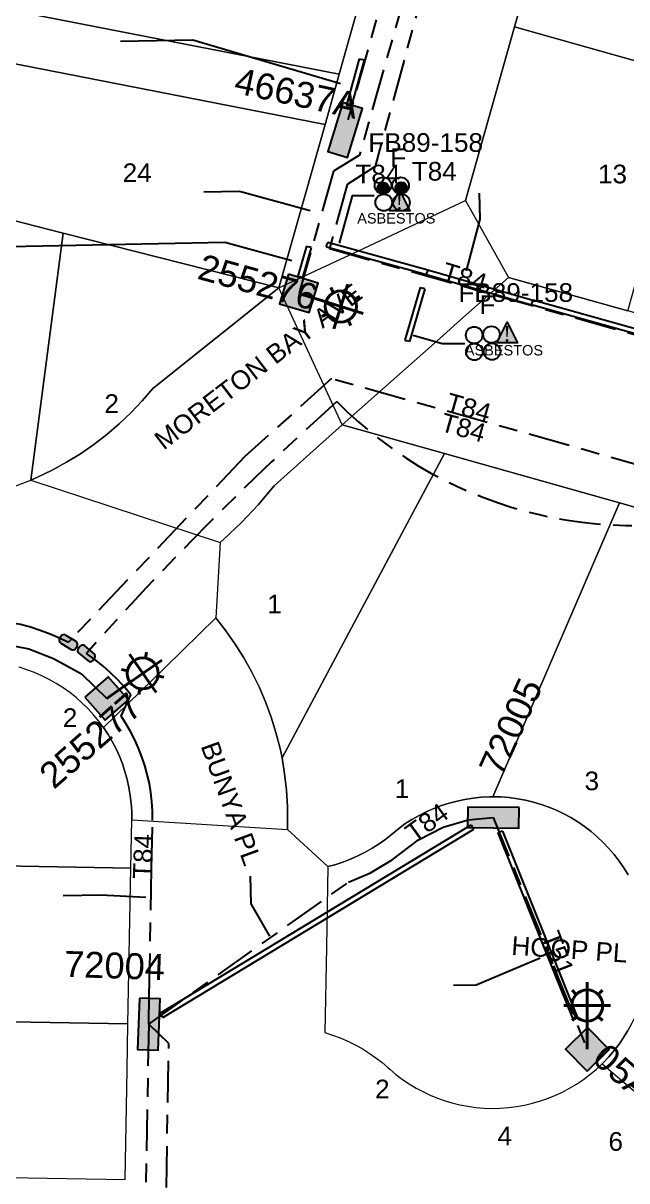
# Model space of a CAD drawing. Header units: metres. Extents: x 289087 to 291245, y 6227587 to 6229773.
# Drawn here: x 290726.5 to 290784.7, y 6228989.5 to 6229101 of the extents above; entities that cross this region are included whole.
import ezdxf
from ezdxf.enums import TextEntityAlignment as Align

# ---------------------------------------------------------------- set-up
doc = ezdxf.new("R2010")
doc.units = ezdxf.units.M
doc.linetypes.add('Cable Exist UG', pattern=[8.2, 4, -1.2, 1.8, -1.2])
for name, color, linetype in [('_User Ducts Config', 7, 'Continuous'), ('Duct_SP_EXT', 7, 'Continuous'), ('Equip_LV_EXT', 7, 'Continuous'), ('Equip_SP_SL_EXT', 7, 'Continuous'), ('Mains_LV_EXT', 7, 'Continuous'), ('Mains_LV_SL_EXT', 7, 'Continuous'), ('SupportsUG_SP_LV_EXT', 7, 'Continuous'), ('SupportsUG_SP_LV_SL_EXT', 7, 'Continuous')]:
    doc.layers.add(name, color=color, linetype=linetype)
for name, color, linetype, lineweight in [('Cadastre Buildings_SP_EXT', 9, 'Continuous', 5), ('Cadastre Land Parcels_SP_EXT', 9, 'Continuous', 5), ('Cadastre Roads_SP_EXT', 9, 'Continuous', 5)]:
    doc.layers.add(name, color=color, linetype=linetype, lineweight=lineweight)
doc.styles.add('COLUMN_LABEL', font='arial.ttf')
doc.styles.add('iecARIAL', font='arial.ttf', dxfattribs={"height": 2})
doc.styles.add('iecNAME', font='times.ttf')
doc.styles.add('POLE_LABEL', font='arial.ttf')
doc.styles.get("Standard").update_dxf_attribs({"font": 'arial.ttf'})

# ---------------------------------------------------------------- blocks, each defined once
blk = doc.blocks.new('COLUMN_EXT')
blk.add_hatch(color=256).paths.add_polyline_path([(-1.49, 1.48), (-1.49, -1.49), (1.48, -1.49), (1.48, 1.48)])
blk.add_lwpolyline([(-1.49, -1.49), (1.48, -1.49), (1.48, 1.48), (-1.49, 1.48)], close=True)
for tag, height, style, flags, p in [('ASSET_NUM', 2.5, 'COLUMN_LABEL', 8, (2, 2)), ('STRUCTURE_PLANT_NUMBER', 0.2, 'POLE_LABEL', 9, (1.81, 0.03)), ('STREET_CODE', 0.2, 'COLUMN_LABEL', 9, (1.81, -0.2))]:
    blk.add_attdef(tag, text='', height=height, dxfattribs=dict(style=style, flags=flags)).set_placement(p, align=Align.MIDDLE_LEFT)
at = {"flags": 9}
for tag, p in [('COLUMN_TYPE', (1.81, -0.4)), ('OWNED_BY', (1.81, -0.6)), ('STATE', (1.81, -0.8)), ('USAGE', (1.81, -1)), ('LEGEND', (1.81, -1.2)), ('STREETNAME', (1.81, -1.6)), ('SUBURB', (1.81, -1.8)), ('LOCATION', (1.81, -1.4)), ('NOTES', (1.81, -2))]:
    blk.add_attdef(tag, text='', height=0.2, dxfattribs=at).set_placement(p, align=Align.MIDDLE_LEFT)
at = {"flags": 1}
blk.add_attdef('Z', (1.81, -2.35), '', height=0.2, dxfattribs=at)
blk = doc.blocks.new('PILLAR_EXT')
blk.add_hatch(color=256).paths.add_polyline_path([(-2.475, 0.99), (-2.475, -0.99), (2.475, -0.99), (2.475, 0.99)])
blk.add_lwpolyline([(-2.475, -0.99), (2.475, -0.99), (2.475, 0.99), (-2.475, 0.99)], close=True)
at = {"style": 'iecARIAL', "flags": 8}
blk.add_attdef('ASSET_NUM', (1.5, 3.5), '', height=2.5, dxfattribs=at)
for tag, p, flags in [('OWNED_BY', (0, -0.2), 9), ('STATE', (0, -0.4), 9), ('SUPPORT_TYPE', (0, -0.6), 9), ('USAGE', (0, -0.8), 9), ('LEGEND', (0, -1), 9), ('LOCATION', (0, -1.2), 9), ('STREETNAME', (0, -1.8), 9), ('SUBURB', (0, -2), 1), ('NOTES', (0, -1.4), 9), ('PARENT', (0, -1.6), 9)]:
    blk.add_attdef(tag, p, '', height=0.2, dxfattribs=dict(flags=flags))
blk = doc.blocks.new('DUCT_EXT')
blk.add_circle((0, 0.8), 0.8)
at = {"flags": 1}
blk.add_attdef('Z', (0, 0), '', height=0.2, dxfattribs=at)
at = {"flags": 9}
for tag, p in [('DUCT_CODE', (0, 0)), ('XSECT_TYPE', (0, -0.2)), ('STATE', (0, -0.6)), ('FB_REFERENCE', (0, -0.4)), ('NOTES', (0, -0.8))]:
    blk.add_attdef(tag, text='', height=0.2, dxfattribs=at).set_placement(p, align=Align.MIDDLE_LEFT)
blk = doc.blocks.new('SL_LANTERN_EXT')
at = {"lineweight": 40}
for p, q in [((-1.46, 5.68), (-1.06, 5.28)), ((0, 1.97), (0, 6.47)), ((1.46, 5.68), (1.06, 5.28)), ((-2.25, 4.22), (2.25, 4.22)), ((-1.46, 2.76), (-1.06, 3.16)), ((0, 0), (0, 2.72)), ((1.46, 2.76), (1.06, 3.16))]:
    blk.add_line(p, q, dxfattribs=at)
blk.add_circle((0, 4.22), 1.5, dxfattribs=at)
at = {"style": 'iecARIAL', "flags": 9}
blk.add_attdef('ASSET_NUM', (1.5, 1.5), '', height=2.5, dxfattribs=at)
for tag, p, height, flags in [('CONSTRUCTED_VOLTAGE', (0.98, -0.65), 0.2, 9), ('CONTROL_TYPE', (0.98, -0.85), 0.2, 9), ('LANTERN_PURPOSE', (0.98, -1.05), 0.2, 9), ('LANTERN_TYPE', (0.98, -1.25), 0.2, 9), ('LNUMBER', (2.18, -3.25), 2.5, 8), ('OPERATING_VOLTAGE', (0.98, -1.65), 0.2, 9), ('ORIENTATION', (0.98, -1.85), 0.2, 9), ('OWNED_BY', (0.98, -2.05), 0.2, 9), ('STATE', (0.98, -2.25), 0.2, 9), ('NO_PHASES', (0.98, -1.45), 0.2, 9), ('USAGE', (0.98, -2.45), 0.2, 9), ('CEXIST', (0.98, -2.65), 0.2, 9), ('CNEW', (0.98, -2.85), 0.2, 9), ('CNUMBER', (0.98, -3.05), 0.2, 9), ('CREMOVE', (0.98, -3.25), 0.2, 9), ('CREPLACE', (0.98, -3.45), 0.2, 9), ('LKINGHEIGHT', (0.98, -3.65), 0.2, 9), ('LBRACKET', (0.98, -3.85), 0.2, 9), ('LBRACKETVOCAB', (0.98, -4.05), 0.2, 9), ('LCATEGORY', (0.98, -4.25), 0.2, 9), ('LCHARGE1', (0.98, -4.45), 0.2, 9), ('LCHARGE1PERCENT', (0.98, -4.65), 0.2, 9), ('LCHARGE2', (0.98, -4.85), 0.2, 9), ('LCHARGE2PERCENT', (0.98, -5.05), 0.2, 9), ('LCHARGE3', (0.98, -5.25), 0.2, 9), ('LCHARGE3PERCENT', (0.98, -5.45), 0.2, 9), ('LEXIST', (0.98, -5.65), 0.2, 9), ('LLAMP', (0.98, -5.85), 0.2, 9), ('LLAMPVOCAB', (0.98, -6.05), 0.2, 9), ('LMAST', (0.98, -6.25), 0.2, 9), ('LMASTVOCAB', (0.98, -6.45), 0.2, 9), ('LNEW', (0.98, -6.65), 0.2, 9), ('LANTNUMBER', (0.98, -6.85), 0.2, 9), ('LOUTREACH', (0.98, -7.25), 0.2, 9), ('LOUTREACHVOCAB', (0.98, -7.45), 0.2, 9), ('LRATECODE', (0.98, -7.65), 0.2, 9), ('LREMOVE', (0.98, -7.85), 0.2, 9), ('LREPLACE', (0.98, -8.05), 0.2, 9), ('LTYPE', (0.98, -8.25), 0.2, 9), ('LTYPEVOCAB', (0.98, -8.45), 0.2, 9), ('LEGEND', (0.98, -8.65), 0.2, 9), ('LOCATION', (0.98, -8.85), 0.2, 9), ('NOTES', (0.98, -9.05), 0.2, 9), ('STREETNAME', (0.98, -9.25), 0.2, 9), ('SUBURB', (0.98, -9.45), 0.2, 1)]:
    blk.add_attdef(tag, p, '', height=height, dxfattribs=dict(flags=flags))
blk = doc.blocks.new('LV_STJ_EXT')
h = blk.add_hatch(color=256)
edge = h.paths.add_edge_path()
edge.add_ellipse((-0.59, 0.13), major_axis=(0.226, 0.226), ratio=1, start_angle=45, end_angle=135)
edge.add_line((-0.91, 0.13), (-0.91, -0.13))
edge.add_ellipse((-0.59, -0.13), major_axis=(0.226, 0.226), ratio=1, start_angle=135, end_angle=225)
edge.add_line((-0.59, -0.45), (0.59, -0.45))
edge.add_ellipse((0.59, -0.13), major_axis=(-0.226, 0.226), ratio=1, start_angle=135, end_angle=225)
edge.add_line((0.91, -0.13), (0.91, 0.13))
edge.add_ellipse((0.59, 0.13), major_axis=(-0.226, 0.226), ratio=1, start_angle=225, end_angle=315)
edge.add_line((0.59, 0.45), (-0.59, 0.45))
blk.add_lwpolyline([(-0.91, 0.13), (-0.91, -0.13, 0.414214), (-0.59, -0.45), (0.59, -0.45, 0.414214), (0.91, -0.13), (0.91, 0.13, 0.414214), (0.59, 0.45), (-0.59, 0.45, 0.414214)], format="xyb", close=True)
at = {"flags": 1}
blk.add_attdef('Z', (0, 0), '', height=0.2, dxfattribs=at)
at = {"flags": 9}
for tag, p in [('ORIENTATION', (0, 0)), ('USAGE', (0, -0.2)), ('LEGEND', (0, -0.4)), ('NOTES', (0, -0.6))]:
    blk.add_attdef(tag, text='', height=0.2, dxfattribs=at).set_placement(p, align=Align.MIDDLE_LEFT)
blk = doc.blocks.new('WARNING_FEATURE_EXT')
h = blk.add_hatch(color=2)
h.dxf.hatch_style = 1
h.paths.add_polyline_path([(0, 1.99), (-0.99, 0), (1, 0)])
at = {"color": 18, "true_color": 0x000000}
blk.add_lwpolyline([(-0.99, 0), (0, 1.99), (1, 0)], close=True, dxfattribs=at)
at = {"color": 18, "true_color": 0x000000, "insert": (0, 0.87), "char_height": 1.5, "attachment_point": 5, "line_spacing_factor": 1.5, "style": 'iecNAME'}
blk.add_mtext_dynamic_manual_height_columns('!', width=1.5, gutter_width=4, heights=[0], dxfattribs=at)
at = {"color": 2, "flags": 1}
for tag, p in [('STATE', (1.19, 2.01)), ('HAZMAT_ID', (1.19, 0.72))]:
    blk.add_attdef(tag, p, '', height=0.8, dxfattribs=at)
at = {"color": 2}
blk.add_attdef('WARNING_TYPE', text='', height=1, dxfattribs=at).set_placement((-4.07, -1.22), (4.88, -1.22), align=Align.ALIGNED)
at = {"color": 2, "flags": 1}
blk.add_attdef('WARNING_DESC', text='', height=0.8, dxfattribs=at).set_placement((1.19, -0.56), align=Align.MIDDLE_CENTER)
blk = doc.blocks.new('CABLE_LARGE_EXT')
h = blk.add_hatch(color=256)
edge = h.paths.add_edge_path()
edge.add_arc((0, 0.55), 0.55, 0, 360)
blk.add_circle((0, 0.55), 0.55)
at = {"flags": 1}
blk.add_attdef('Z', (0, 0), '', height=0.2, dxfattribs=at)
at = {"flags": 9}
for tag, p in [('COND_CODE', (0, 0)), ('STATE', (0, -0.4)), ('XSECT_SIZE', (0, -0.6)), ('FB_REFERENCE', (0, -0.2)), ('NOTES', (0, -0.8))]:
    blk.add_attdef(tag, text='', height=0.2, dxfattribs=at).set_placement(p, align=Align.MIDDLE_LEFT)

msp = doc.modelspace()

# ---------------------------------------------------------------- linework, layer by layer
at = {"layer": '_User Ducts Config', "linetype": 'Continuous'}
for points in [[(290735.91, 6229099.23), (290742.88, 6229099.36), (290757.08, 6229095.16)], [(290743.94, 6229084.73), (290747.37, 6229084.8), (290754.17, 6229082.92)], [(290770.45, 6229084.6), (290770.5, 6229082.1), (290769.19, 6229077.12)], [(290718.8, 6229079.35), (290745.96, 6229079.88), (290752.39, 6229078.13)], [(290748.39, 6229018.83), (290748.45, 6229016.16), (290750.25, 6229013.02)], [(290730.39, 6229016.95), (290734.03, 6229017.02), (290738.35, 6229016.78)], [(290767.98, 6229008.31), (290770.15, 6229008.36), (290776.31, 6229010.94)]]:
    msp.add_lwpolyline(points, dxfattribs=at)
at = {"layer": '_User Ducts Config'}
for points in [[(290760.34, 6229084.33), (290758.21, 6229084.33), (290756.96, 6229079.77)], [(290769.06, 6229070.1), (290766.88, 6229070.1), (290764.1, 6229070.88)]]:
    msp.add_lwpolyline(points, dxfattribs=at)
at = {"layer": 'Cadastre Buildings_SP_EXT', "linetype": 'Continuous'}
msp.add_lwpolyline([(290807.4, 6229091.17), (290811.62, 6229106.14), (290784.28, 6229123.19), (290784.12, 6229123.02), (290782.92, 6229121.64), (290781.78, 6229120.2), (290780.72, 6229118.7), (290779.75, 6229117.15), (290778.85, 6229115.55), (290778.04, 6229113.91), (290777.32, 6229112.23), (290776.68, 6229110.51), (290776.14, 6229108.75), (290773.85, 6229100.62), (290793.56, 6229095.07), (290807.4, 6229091.17)], close=True, dxfattribs=at)
at = {"layer": 'Cadastre Land Parcels_SP_EXT', "linetype": 'Continuous'}
for points in [[(290729.49, 6229126.2), (290716.88, 6229128.66), (290711.17, 6229123.19), (290678.23, 6229094), (290693.16, 6229090.2), (290708.1, 6229086.41), (290720.34, 6229083.31), (290723.12, 6229097.56), (290755.61, 6229091.23), (290756.97, 6229096.06), (290724.83, 6229102.32), (290729.49, 6229126.2)], [(290762.31, 6229114.85), (290750.26, 6229122.16), (290729.49, 6229126.2), (290724.83, 6229102.32), (290756.97, 6229096.06), (290761.69, 6229112.82), (290762.31, 6229114.85)], [(290793.56, 6229095.07), (290773.85, 6229100.62), (290769.13, 6229083.89), (290773.28, 6229076.49), (290784.74, 6229073.26), (290788.08, 6229085.12), (290790.56, 6229084.43), (290793.56, 6229095.07)], [(290755.61, 6229091.23), (290723.12, 6229097.56), (290720.34, 6229083.31), (290730.39, 6229080.75), (290751.17, 6229075.48), (290755.61, 6229091.23)], [(290720.34, 6229083.31), (290708.1, 6229086.41), (290707.52, 6229054.77), (290715.12, 6229054.63), (290716.6, 6229054.64), (290718.17, 6229054.73), (290719.73, 6229054.91), (290721.28, 6229055.16), (290722.82, 6229055.49), (290724.33, 6229055.91), (290725.83, 6229056.4), (290727.29, 6229056.97), (290730.39, 6229080.75), (290720.34, 6229083.31)], [(290751.17, 6229075.48), (290730.39, 6229080.75), (290727.29, 6229056.97), (290727.93, 6229057.25), (290729.34, 6229057.93), (290730.72, 6229058.68), (290732.06, 6229059.5), (290733.35, 6229060.39), (290734.6, 6229061.35), (290735.79, 6229062.38), (290736.93, 6229063.46), (290738.01, 6229064.6), (290739.03, 6229065.8), (290751.17, 6229075.48)], [(290767.09, 6229059.52), (290757.25, 6229062.29), (290750.72, 6229056.4), (290749.19, 6229054.61), (290747.57, 6229052.89), (290745.87, 6229051.27), (290745.52, 6229050.96), (290745.08, 6229043.69), (290746.05, 6229042.45), (290746.96, 6229041.17), (290747.8, 6229039.84), (290748.56, 6229038.47), (290749.25, 6229037.06), (290749.87, 6229035.62), (290750.42, 6229034.14), (290750.88, 6229032.64), (290751.27, 6229031.12), (290751.46, 6229030.21), (290767.09, 6229059.52)], [(290783.94, 6229054.78), (290767.09, 6229059.52), (290751.46, 6229030.21), (290751.71, 6229028.66), (290751.89, 6229027.1), (290751.98, 6229025.53), (290751.99, 6229023.97), (290751.98, 6229023.32), (290755.88, 6229019.74), (290756.56, 6229019.92), (290757.31, 6229020.16), (290758.05, 6229020.44), (290758.77, 6229020.76), (290759.47, 6229021.12), (290760.15, 6229021.51), (290760.81, 6229021.93), (290761.44, 6229022.39), (290762.67, 6229023.38), (290763.3, 6229023.84), (290763.96, 6229024.26), (290764.65, 6229024.66), (290765.35, 6229025.01), (290766.07, 6229025.33), (290766.8, 6229025.61), (290767.55, 6229025.85), (290768.31, 6229026.05), (290769.07, 6229026.21), (290769.85, 6229026.33), (290770.63, 6229026.41), (290771.42, 6229026.45), (290771.77, 6229026.46), (290783.94, 6229054.78)], [(290736.91, 6229019.59), (290706.9, 6229020.12), (290706.63, 6229005.12), (290736.63, 6229004.59), (290736.91, 6229019.59)], [(290736.63, 6229004.59), (290706.63, 6229005.12), (290706.35, 6228990.12), (290736.36, 6228989.59), (290736.55, 6229000.16), (290736.63, 6229004.59)]]:
    msp.add_lwpolyline(points, close=True, dxfattribs=at)
for points in [[(290790.4, 6229052.96), (290783.94, 6229054.78), (290771.77, 6229026.46), (290772.56, 6229026.44), (290773.34, 6229026.38), (290774.12, 6229026.27), (290774.89, 6229026.13), (290775.66, 6229025.95), (290776.41, 6229025.72), (290777.15, 6229025.46), (290777.88, 6229025.16), (290778.58, 6229024.82), (290779.27, 6229024.45), (290779.94, 6229024.04), (290780.59, 6229023.59), (290781.22, 6229023.11), (290781.81, 6229022.6), (290782.38, 6229022.06), (290782.92, 6229021.49), (290783.43, 6229020.89), (290783.91, 6229020.27), (290784.36, 6229019.62), (290784.77, 6229018.95)], [(290706.9, 6229020.12), (290736.91, 6229019.59), (290736.99, 6229024.25), (290736.99, 6229025.03), (290736.94, 6229025.82), (290736.85, 6229026.6), (290736.72, 6229027.37), (290736.55, 6229028.14), (290736.34, 6229028.89), (290736.09, 6229029.64), (290735.81, 6229030.37), (290735.48, 6229031.09), (290735.12, 6229031.78), (290734.72, 6229032.46), (290734.29, 6229033.12), (290733.82, 6229033.75), (290733.32, 6229034.35), (290732.79, 6229034.93), (290732.23, 6229035.49), (290731.65, 6229036.01), (290731.03, 6229036.5), (290730.39, 6229036.95), (290729.73, 6229037.38), (290729.05, 6229037.76), (290728.34, 6229038.11), (290727.62, 6229038.43), (290726.89, 6229038.7), (290726.14, 6229038.94)]]:
    msp.add_lwpolyline(points, dxfattribs=at)
at = {"layer": 'Cadastre Land Parcels_SP_EXT', "color": 252, "linetype": 'Continuous'}
msp.add_lwpolyline([(290804.02, 6228982.32), (290812.66, 6229013.29), (290786.26, 6229007.57), (290786.04, 6229006.81), (290785.78, 6229006.07), (290785.48, 6229005.35), (290785.14, 6229004.64), (290784.76, 6229003.95), (290784.35, 6229003.28), (290783.91, 6229002.63), (290783.43, 6229002.01), (290782.92, 6229001.41), (290782.37, 6229000.84), (290782.27, 6229000.74), (290804.02, 6228982.32)], close=True, dxfattribs=at)
at = {"layer": 'Cadastre Roads_SP_EXT', "linetype": 'Continuous'}
for points in [[(290761.69, 6229112.82), (290756.97, 6229096.06), (290755.61, 6229091.23), (290751.17, 6229075.48), (290758.81, 6229079.06), (290769.13, 6229083.89), (290773.85, 6229100.62), (290776.14, 6229108.75)], [(290784.77, 6229018.95), (290784.36, 6229019.62), (290783.91, 6229020.27), (290783.43, 6229020.89), (290782.92, 6229021.49), (290782.38, 6229022.06), (290781.81, 6229022.6), (290781.22, 6229023.11), (290780.59, 6229023.59), (290779.94, 6229024.04), (290779.27, 6229024.45), (290778.58, 6229024.82), (290777.88, 6229025.16), (290777.15, 6229025.46), (290776.41, 6229025.72), (290775.66, 6229025.95), (290774.89, 6229026.13), (290774.12, 6229026.27), (290773.34, 6229026.38), (290772.56, 6229026.44), (290771.77, 6229026.46), (290771.77, 6229026.46), (290771.42, 6229026.45), (290770.63, 6229026.41), (290769.85, 6229026.33), (290769.07, 6229026.21), (290768.31, 6229026.05), (290767.55, 6229025.85), (290766.8, 6229025.61), (290766.07, 6229025.33), (290765.35, 6229025.01), (290764.65, 6229024.66), (290763.96, 6229024.26), (290763.3, 6229023.84), (290762.67, 6229023.38), (290761.44, 6229022.39), (290760.81, 6229021.93), (290760.15, 6229021.51), (290759.47, 6229021.12), (290758.77, 6229020.76), (290758.05, 6229020.44), (290757.31, 6229020.16), (290756.56, 6229019.92), (290755.88, 6229019.74), (290755.73, 6229011.97), (290755.59, 6229003.74), (290756.33, 6229003.51), (290757.07, 6229003.24), (290757.8, 6229002.93), (290758.5, 6229002.58), (290759.19, 6229002.2), (290759.85, 6229001.78), (290760.5, 6229001.33), (290761.11, 6229000.85), (290761.65, 6229000.39), (290761.83, 6229000.22), (290762.43, 6228999.72), (290763.06, 6228999.24), (290763.71, 6228998.8), (290764.38, 6228998.4), (290765.08, 6228998.03), (290765.79, 6228997.7), (290766.52, 6228997.4), (290767.06, 6228997.21), (290767.81, 6228996.99), (290768.57, 6228996.8), (290769.34, 6228996.65), (290770.12, 6228996.54), (290770.9, 6228996.48), (290771.69, 6228996.45), (290772.47, 6228996.47), (290773.26, 6228996.53), (290774.04, 6228996.63), (290774.81, 6228996.76), (290775.58, 6228996.94), (290776.33, 6228997.16), (290777.01, 6228997.39), (290777.73, 6228997.69), (290778.45, 6228998.02), (290779.14, 6228998.39), (290779.81, 6228998.79), (290780.47, 6228999.23), (290781.09, 6228999.7), (290781.7, 6229000.2), (290782.27, 6229000.74), (290782.37, 6229000.84), (290782.92, 6229001.41), (290783.43, 6229002.01), (290783.91, 6229002.63), (290784.35, 6229003.28), (290784.76, 6229003.95)]]:
    msp.add_lwpolyline(points, dxfattribs=at)
for points in [[(290831.44, 6229080.88), (290806.83, 6229067.03), (290801.05, 6229068.66), (290784.74, 6229073.26), (290773.28, 6229076.49), (290768.65, 6229072.39), (290766.69, 6229070.65), (290757.25, 6229062.29), (290767.09, 6229059.52), (290783.94, 6229054.78), (290790.4, 6229052.96), (290793.23, 6229063.05), (290824.07, 6229054.38), (290825.87, 6229060.87), (290831.44, 6229080.88)], [(290757.25, 6229062.29), (290754.11, 6229069.11), (290751.17, 6229075.48), (290739.03, 6229065.8), (290738.01, 6229064.6), (290736.93, 6229063.46), (290735.79, 6229062.38), (290734.6, 6229061.35), (290733.35, 6229060.39), (290732.06, 6229059.5), (290730.72, 6229058.68), (290729.34, 6229057.93), (290727.93, 6229057.25), (290727.29, 6229056.97), (290734.98, 6229054.43), (290745.52, 6229050.96), (290745.87, 6229051.27), (290747.57, 6229052.89), (290749.19, 6229054.61), (290750.72, 6229056.4), (290757.25, 6229062.29)], [(290751.46, 6229030.21), (290751.27, 6229031.12), (290750.88, 6229032.64), (290750.42, 6229034.14), (290749.87, 6229035.62), (290749.25, 6229037.06), (290748.56, 6229038.47), (290747.8, 6229039.84), (290746.96, 6229041.17), (290746.05, 6229042.45), (290745.08, 6229043.69), (290740.24, 6229038.95), (290734.29, 6229033.12), (290734.72, 6229032.46), (290735.12, 6229031.78), (290735.48, 6229031.09), (290735.81, 6229030.37), (290736.09, 6229029.64), (290736.34, 6229028.89), (290736.55, 6229028.14), (290736.72, 6229027.37), (290736.85, 6229026.6), (290736.94, 6229025.82), (290736.99, 6229025.03), (290736.99, 6229024.25), (290745.77, 6229023.71), (290751.98, 6229023.32), (290751.99, 6229023.97), (290751.98, 6229025.53), (290751.89, 6229027.1), (290751.71, 6229028.66), (290751.46, 6229030.21)]]:
    msp.add_lwpolyline(points, close=True, dxfattribs=at)
at = {"layer": 'Duct_SP_EXT'}
for p, q in [((290758.9, 6229097.55), (290757.66, 6229093.09)), ((290759.37, 6229097.42), (290758.12, 6229092.96)), ((290758.9, 6229097.55), (290759.14, 6229097.49)), ((290759.37, 6229097.42), (290759.14, 6229097.49)), ((290757.66, 6229093.09), (290757.89, 6229093.02)), ((290758.12, 6229092.96), (290757.89, 6229093.02)), ((290753.82, 6229079.51), (290752.98, 6229076.6)), ((290754.28, 6229079.38), (290753.44, 6229076.47)), ((290753.82, 6229079.51), (290754.05, 6229079.44)), ((290754.28, 6229079.38), (290754.05, 6229079.44)), ((290755.73, 6229079.42), (290755.79, 6229079.66)), ((290755.73, 6229079.42), (290765.36, 6229076.77)), ((290755.86, 6229079.89), (290755.79, 6229079.66)), ((290755.86, 6229079.89), (290765.49, 6229077.23)), ((290765.36, 6229076.77), (290765.42, 6229077)), ((290765.36, 6229076.77), (290765.42, 6229077)), ((290765.49, 6229077.23), (290765.42, 6229077)), ((290765.49, 6229077.23), (290765.42, 6229077)), ((290765.49, 6229077.23), (290775.6, 6229074.31)), ((290752.98, 6229076.6), (290753.21, 6229076.53)), ((290753.44, 6229076.47), (290753.21, 6229076.53)), ((290765.36, 6229076.77), (290775.47, 6229073.85)), ((290764.76, 6229075.53), (290763.27, 6229070.44)), ((290765.22, 6229075.39), (290763.73, 6229070.3)), ((290764.76, 6229075.53), (290764.99, 6229075.46)), ((290765.22, 6229075.39), (290764.99, 6229075.46)), ((290775.47, 6229073.85), (290775.53, 6229074.08)), ((290775.47, 6229073.85), (290775.53, 6229074.08)), ((290797.52, 6229067.64), (290775.47, 6229073.85)), ((290775.6, 6229074.31), (290775.53, 6229074.08)), ((290775.6, 6229074.31), (290775.53, 6229074.08)), ((290797.66, 6229068.1), (290775.6, 6229074.31)), ((290763.27, 6229070.44), (290763.5, 6229070.37)), ((290763.73, 6229070.3), (290763.5, 6229070.37)), ((290739.73, 6229005.62), (290769.67, 6229023.75)), ((290769.67, 6229023.75), (290769.8, 6229023.55)), ((290769.92, 6229023.34), (290769.8, 6229023.55)), ((290739.98, 6229005.21), (290769.92, 6229023.34)), ((290772.25, 6229022.98), (290772.47, 6229023.07)), ((290772.25, 6229022.98), (290776.52, 6229012.36)), ((290772.69, 6229023.16), (290772.47, 6229023.07)), ((290772.69, 6229023.16), (290776.96, 6229012.53)), ((290776.52, 6229012.36), (290776.74, 6229012.44)), ((290776.52, 6229012.36), (290776.74, 6229012.44)), ((290776.52, 6229012.36), (290779.48, 6229004.99)), ((290776.96, 6229012.53), (290776.74, 6229012.44)), ((290776.96, 6229012.53), (290776.74, 6229012.44)), ((290776.96, 6229012.53), (290779.92, 6229005.17)), ((290739.73, 6229005.62), (290739.86, 6229005.41)), ((290739.98, 6229005.21), (290739.86, 6229005.41)), ((290779.48, 6229004.99), (290779.7, 6229005.08)), ((290779.92, 6229005.17), (290779.7, 6229005.08))]:
    msp.add_line(p, q, dxfattribs=at)
at = {"layer": 'Mains_LV_EXT', "linetype": 'Cable Exist UG'}
for points in [[(290764.19, 6229114.18), (290767.52, 6229113.22), (290760.42, 6229087.17), (290757.72, 6229085.45), (290756.03, 6229079.27), (290800.51, 6229066.73)], [(290764.19, 6229114.18), (290757.53, 6229090.69)], [(290809.75, 6229044.14), (290809.97, 6229047.73), (290809.97, 6229047.73), (290805.98, 6229054.8), (290800.13, 6229056.45), (290798.49, 6229056.91), (290794.89, 6229055.84), (290756.22, 6229066.74), (290747.89, 6229059.23), (290731.18, 6229041.65), (290730.89, 6229041.34)], [(290730.9, 6229041.31), (290730.04, 6229041.74), (290729.13, 6229042.14), (290728.19, 6229042.49), (290727.24, 6229042.79), (290726.28, 6229043.04), (290725.31, 6229043.23), (290724.32, 6229043.38), (290723.33, 6229043.48), (290722.39, 6229043.52), (290710.37, 6229043.74), (290707.3, 6229041.8)], [(290738.63, 6229004.55), (290738.68, 6229007.35), (290738.68, 6229007.35), (290738.91, 6229019.55), (290738.99, 6229024.21), (290738.99, 6229024.26), (290738.99, 6229024.26), (290738.99, 6229025.1), (290738.93, 6229025.99), (290738.83, 6229026.87), (290738.69, 6229027.75), (290738.49, 6229028.62), (290738.26, 6229029.48), (290737.97, 6229030.32), (290737.65, 6229031.15), (290737.28, 6229031.96), (290736.87, 6229032.75), (290736.42, 6229033.52), (290735.96, 6229034.22), (290736.91, 6229036.29), (290736.91, 6229036.29), (290736.34, 6229036.98), (290735.67, 6229037.71), (290734.96, 6229038.41), (290734.22, 6229039.07), (290733.44, 6229039.69), (290732.63, 6229040.27)], [(290738.63, 6229004.55), (290757.85, 6229018.23), (290759.97, 6229019.13), (290762.07, 6229020.38), (290764.6, 6229022.3), (290766.96, 6229023.53), (290769.39, 6229024.24), (290771.8, 6229024.46)], [(290737.54, 6228944.55), (290738.03, 6228969.68), (290740.04, 6228972.42), (290740.57, 6229002.69), (290738.63, 6229004.55)]]:
    msp.add_lwpolyline(points, dxfattribs=at)
msp.add_lwpolyline([(290809.75, 6229044.14, -0.014133), (290804.64, 6229053.1), (290804.64, 6229053.1, -0.000034), (290798.5, 6229054.83), (290798.5, 6229054.83, -0.289194), (290756.74, 6229064.52), (290756.74, 6229064.52, 0.028662), (290732.63, 6229040.27)], format="xyb", dxfattribs=at)
at = {"layer": 'Mains_LV_SL_EXT', "linetype": 'Cable Exist UG'}
for points in [[(290764.19, 6229114.18), (290765.69, 6229112.27), (290758.92, 6229088.26), (290756.43, 6229086.73), (290753.09, 6229074.94)], [(290707.3, 6229041.8), (290723.86, 6229041.34), (290727.1, 6229040.72), (290729.47, 6229039.79), (290732.15, 6229038.3), (290734.59, 6229035.93)], [(290771.8, 6229024.46), (290780.85, 6229002.14)], [(290738.63, 6229004.55), (290738.09, 6228974.55)]]:
    msp.add_lwpolyline(points, dxfattribs=at)

# ---------------------------------------------------------------- block references
at = {"layer": '_User Ducts Config'}
for name, p in [('DUCT_EXT', (290761.19, 6229084.54)), ('DUCT_EXT', (290762.88, 6229084.53)), ('CABLE_LARGE_EXT', (290761.19, 6229084.54)), ('CABLE_LARGE_EXT', (290762.94, 6229084.57)), ('DUCT_EXT', (290761.26, 6229082.9)), ('DUCT_EXT', (290762.96, 6229082.89)), ('DUCT_EXT', (290769.96, 6229070.13)), ('DUCT_EXT', (290771.63, 6229070.18)), ('DUCT_EXT', (290769.98, 6229068.51)), ('DUCT_EXT', (290771.68, 6229068.54))]:
    msp.add_blockref(name, p, dxfattribs=at)
at = {"layer": 'Duct_SP_EXT'}
ref = msp.add_blockref('WARNING_FEATURE_EXT', (290762.76, 6229082.9), dxfattribs=at)
ref.add_attrib('WARNING_TYPE', 'ASBESTOS', (290758.7, 6229081.68), dxfattribs={"layer": '0', "color": 2, "height": 1})
ref = msp.add_blockref('WARNING_FEATURE_EXT', (290773.13, 6229070.18), dxfattribs=at)
ref.add_attrib('WARNING_TYPE', 'ASBESTOS', (290769.06, 6229068.97), dxfattribs={"layer": '0', "color": 2, "height": 1})
at = {"layer": 'Equip_LV_EXT'}
for p, rotation in [((290730.89, 6229041.34), 327.9294043179839), ((290732.63, 6229040.27), 320.0933638081251)]:
    msp.add_blockref('LV_STJ_EXT', p, dxfattribs=dict(at, rotation=rotation))
at = {"layer": 'Equip_SP_SL_EXT'}
for p, rotation in [((290753.09, 6229074.94), 252.776860110581), ((290734.59, 6229035.93), 304.8964297676335)]:
    msp.add_blockref('SL_LANTERN_EXT', p, dxfattribs=dict(at, rotation=rotation))
msp.add_blockref('SL_LANTERN_EXT', (290780.85, 6229002.14), dxfattribs=at)
at = {"layer": 'SupportsUG_SP_LV_EXT'}
ref = msp.add_blockref('PILLAR_EXT', (290757.53, 6229090.69), dxfattribs=dict(at, rotation=253.0986895946495))
ref.add_attrib('ASSET_NUM', '46637A', dxfattribs={"layer": '0', "height": 2.5, "rotation": 347.8237, "style": 'iecARIAL'}).set_placement((290759.03, 6229094.19), align=Align.TOP_RIGHT)
ref = msp.add_blockref('PILLAR_EXT', (290771.8, 6229024.46), dxfattribs=dict(at, rotation=179.4871729214904))
ref.add_attrib('ASSET_NUM', '72005', dxfattribs={"layer": '0', "height": 2.5, "rotation": 65.6592, "style": 'iecARIAL'}).set_placement((290773.3, 6229027.96), align=Align.BOTTOM_LEFT)
ref = msp.add_blockref('PILLAR_EXT', (290738.63, 6229004.55), dxfattribs=dict(at, rotation=267.7962329674202))
ref.add_attrib('ASSET_NUM', '72004', dxfattribs={"layer": '0', "height": 2.5, "rotation": 358.1206, "style": 'iecARIAL'}).set_placement((290740.13, 6229008.05), align=Align.BOTTOM_RIGHT)
at = {"layer": 'SupportsUG_SP_LV_SL_EXT'}
ref = msp.add_blockref('COLUMN_EXT', (290753.09, 6229074.94), dxfattribs=dict(at, rotation=253.0986895946495))
ref.add_attrib('ASSET_NUM', '255276', dxfattribs={"layer": '0', "height": 2.5, "rotation": 344.5629, "style": 'COLUMN_LABEL'}).set_placement((290755.09, 6229075.69), align=Align.TOP_RIGHT)
ref = msp.add_blockref('COLUMN_EXT', (290734.59, 6229035.93), dxfattribs=dict(at, rotation=311.3109105537594))
ref.add_attrib('ASSET_NUM', '255277', dxfattribs={"layer": '0', "height": 2.5, "rotation": 41.3471, "style": 'COLUMN_LABEL'}).set_placement((290736.59, 6229036.68), align=Align.TOP_RIGHT)
ref = msp.add_blockref('COLUMN_EXT', (290780.85, 6229002.14), dxfattribs=dict(at, rotation=44.31482951746207))
ref.add_attrib('ASSET_NUM', '05A', dxfattribs={"layer": '0', "height": 2.5, "rotation": 318.5868, "style": 'COLUMN_LABEL'}).set_placement((290782.85, 6229002.89), align=Align.TOP_LEFT)

# ---------------------------------------------------------------- texts
at = {"layer": '_User Ducts Config'}
for s, p in [('FB89-158', (290759.77, 6229088.58)), ('F', (290761.88, 6229087.13)), ('T84', (290758.52, 6229085.54)), ('T84', (290763.95, 6229085.81)), ('FB89-158', (290768.44, 6229074.13)), ('F', (290770.47, 6229072.96))]:
    msp.add_text(s, height=1.8, dxfattribs=at).set_placement(p)
at = {"layer": 'Cadastre Land Parcels_SP_EXT'}
for s, p in [('24', (290736.12, 6229085.67)), ('13', (290781.88, 6229085.55)), ('2', (290734.36, 6229063.43)), ('1', (290750.04, 6229044.13)), ('2', (290730.36, 6229033.18)), ('1', (290762.32, 6229026.35)), ('3', (290780.59, 6229027.09)), ('2', (290760.42, 6228997.41)), ('4', (290772.2, 6228992.89)), ('6', (290782.89, 6228992.36))]:
    msp.add_text(s, height=1.8, dxfattribs=at).set_placement(p)
at = {"layer": 'Cadastre Roads_SP_EXT'}
for s, rotation, p in [('MORETON BAY AVE', 37.5041, (290740.07, 6229059.79)), ('BUNYA PL', 289.9389, (290743.61, 6229031.36)), ('HOOP PL', 356.0725, (290773.5, 6229011.25))]:
    msp.add_text(s, height=1.8, rotation=rotation, dxfattribs=at).set_placement(p)
at = {"layer": 'Mains_LV_EXT'}
for rotation, p in [(343.1348, (290766.7, 6229076.26)), (344.2667, (290767.1, 6229063.67)), (344.2667, (290766.58, 6229061.74)), (36.0554, (290764.18, 6229021.98)), (87.8687, (290738.89, 6229018.52)), (87.8687, (290738.89, 6229018.52))]:
    msp.add_text('T84', height=1.8, rotation=rotation, dxfattribs=at).set_placement(p)
at = {"layer": 'Mains_LV_SL_EXT'}
msp.add_text('T51', height=1.8, rotation=290.9317, dxfattribs=at).set_placement((290776.41, 6229013.08))

doc.saveas('drawing.dxf')
